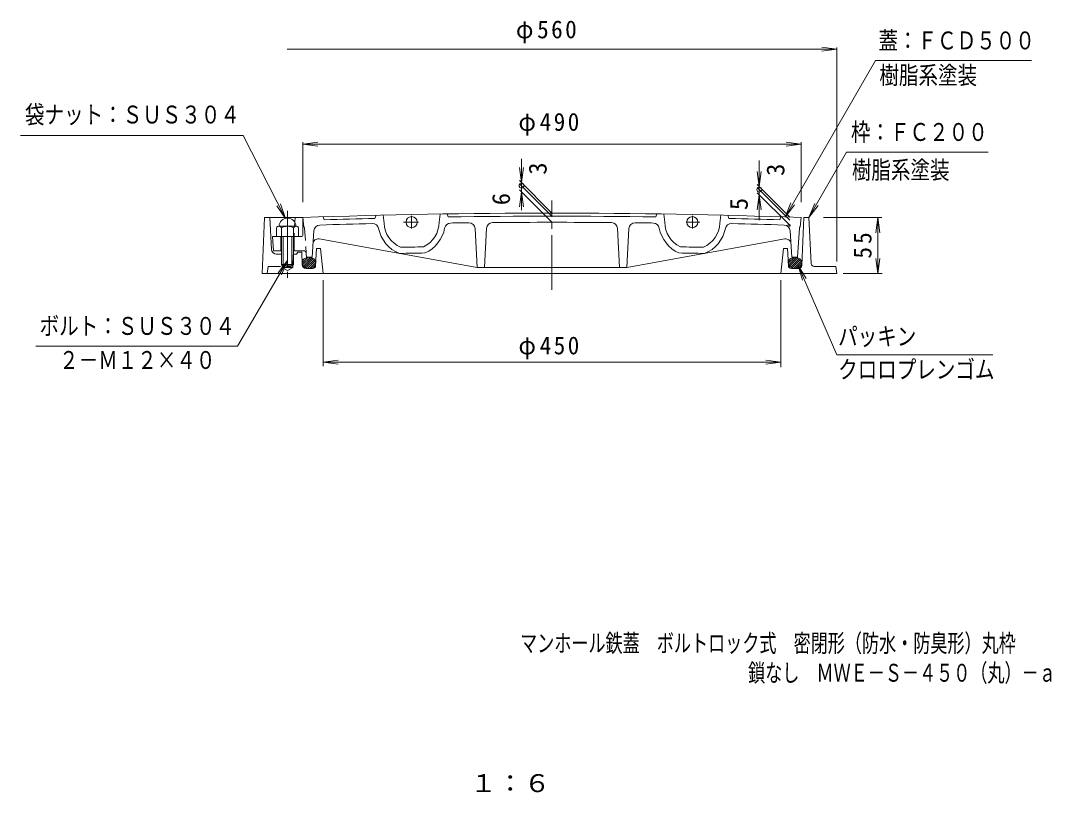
# Model space of a CAD drawing. Units: millimetres, scale not verified. Extents: x -589 to 461, y -801 to 845.
# Drawn here: x -566 to 447, y -801 to -42 of the extents above; entities that cross this region are included whole.
import ezdxf
from ezdxf.enums import TextEntityAlignment as Align

# ---------------------------------------------------------------- set-up
doc = ezdxf.new("R2010")
doc.units = ezdxf.units.MM
doc.header["$LTSCALE"] = 6
doc.header["$PDMODE"] = 32
doc.header["$PDSIZE"] = 4.8
doc.linetypes.add('CHAIN2', pattern=[12, 9, -1, 1, -1])
doc.linetypes.add('DASHED2', pattern=[3, 2, -1])
for name, color, linetype, lineweight in [('1-1_1-1ﾚｲﾔ', 2, 'Continuous', 18), ('1-2_1-2ﾚｲﾔ', 3, 'Continuous', 18), ('1-4_1-4ﾚｲﾔ', 7, 'Continuous', 18), ('1-5_1-5ﾚｲﾔ', 7, 'Continuous', 18)]:
    doc.layers.add(name, color=color, linetype=linetype, lineweight=lineweight)
doc.layers.add('F-4_F-4ﾚｲﾔ', color=2, linetype='Continuous')
doc.layers.add('F-5_F-5ﾚｲﾔ', color=2, linetype='Continuous')
doc.styles.add('ＭＳ ゴシック', font='')
doc.styles.get('ＭＳ ゴシック').set_extended_font_data('MS Gothic')

msp = doc.modelspace()

# ---------------------------------------------------------------- linework, layer by layer
at = {"layer": '1-1_1-1ﾚｲﾔ'}
for p, q in [((-326.01, -235.731), (-328.511, -290.743)), ((-326.01, -235.731), (-321.011, -235.731)), ((-321.011, -235.731), (-319.229, -267.015)), ((-321.011, -235.731), (-288.51, -235.731)), ((202.106, -282.863), (203.99, -235.743)), ((203.99, -235.743), (208.991, -235.743)), ((211.342, -280.899), (208.991, -235.743)), ((-314.237, -271.731), (-309.512, -271.731)), ((-297.512, -271.731), (-294.51, -271.731)), ((-293.51, -269.731), (-294.51, -271.731)), ((-293.51, -269.731), (-289.51, -269.731)), ((-289.131, -281.868), (-289.51, -269.731)), ((-275.864, -282.897), (-275.01, -266.243)), ((-271.009, -266.243), (-275.01, -266.243)), ((-271.009, -266.243), (-268.51, -290.743)), ((183.99, -266.243), (181.49, -290.743)), ((183.99, -266.243), (187.991, -266.243)), ((188.844, -282.897), (187.991, -266.243)), ((-308.611, -282.502), (-308.611, -284.787)), ((-298.412, -282.502), (-298.412, -284.787)), ((-289.216, -280.56), (-283.473, -274.817)), ((-288.771, -282.236), (-281.357, -274.823)), ((-288.441, -277.664), (-286.786, -276.008)), ((-287.916, -283.503), (-279.659, -275.246)), ((-286.776, -284.484), (-278.248, -275.957)), ((-285.38, -285.209), (-277.095, -276.924)), ((-283.701, -285.652), (-276.223, -278.174)), ((-281.627, -285.699), (-275.751, -279.823)), ((-278.484, -284.677), (-276.341, -282.534)), ((188.725, -280.586), (194.468, -274.844)), ((189.17, -282.262), (196.583, -274.849)), ((189.499, -277.691), (191.155, -276.035)), ((190.025, -283.529), (198.282, -275.272)), ((191.165, -284.511), (199.693, -275.983)), ((192.561, -285.236), (200.846, -276.951)), ((194.24, -285.679), (201.718, -278.201)), ((196.314, -285.726), (202.19, -279.849)), ((199.47, -284.691), (201.6, -282.561)), ((-328.511, -290.743), (236.493, -290.743)), ((-303.511, -287.731), (-308.612, -284.787)), ((-298.412, -284.787), (-308.611, -284.787)), ((-303.511, -287.731), (-298.412, -284.787)), ((-285.133, -285.743), (-278.86, -285.743)), ((191.84, -285.743), (199.108, -285.743)), ((235.493, -283.743), (214.338, -283.743)), ((235.493, -283.743), (236.493, -290.743))]:
    msp.add_line(p, q, dxfattribs=at)
at = {"layer": '1-1_1-1ﾚｲﾔ', "linetype": 'DASHED2'}
for p, q in [((-298.361, -280.899), (-296.011, -235.743)), ((-322.512, -283.743), (-323.51, -290.731)), ((-322.512, -283.743), (-301.357, -283.743))]:
    msp.add_line(p, q, dxfattribs=at)
at = {"layer": '1-1_1-1ﾚｲﾔ'}
for centre, radius, start, end in [((-314.237, -266.731), 5, 183.2596, 270), ((-285.133, -281.743), 4, 181.79132, 270), ((-278.86, -282.743), 3, 270, 357.06404), ((191.84, -282.743), 3, 182.93596, 270), ((199.108, -282.743), 3, 270, 357.70979), ((214.338, -280.743), 3, 182.97993, 270)]:
    msp.add_arc(centre, radius, start, end, dxfattribs=at)
at = {"layer": '1-1_1-1ﾚｲﾔ', "linetype": 'DASHED2'}
msp.add_arc((-301.357, -280.743), 3, 270, 357.02007, dxfattribs=at)
at = {"layer": '1-1_1-1ﾚｲﾔ'}
for centre, major_axis, ratio in [((-282.479, -280.243), (-6.751, 0.001), 0.8147), ((195.46, -280.256), (-6.75, 0), 0.8167)]:
    msp.add_ellipse(centre, major_axis=major_axis, ratio=ratio, dxfattribs=at)
at = {"layer": '1-2_1-2ﾚｲﾔ', "linetype": 'CHAIN2'}
for p, q in [((-43.51, -306.876), (-43.51, -218.998)), ((-303.511, -229.009), (-303.511, -297.502)), ((-181.51, -233.861), (-181.51, -246.464)), ((94.49, -233.861), (94.49, -246.464))]:
    msp.add_line(p, q, dxfattribs=at)
at = {"layer": '1-2_1-2ﾚｲﾔ'}
for p, q in [((-146.51, -232.11), (-145.51, -235.095)), ((59.491, -232.11), (58.49, -235.095)), ((-288.51, -253.231), (-288.51, -235.641)), ((-268.51, -234.969), (-267.509, -237.938)), ((-216.509, -233.49), (-217.51, -236.516)), ((-209.51, -233.32), (-208.491, -241.212)), ((122.49, -233.32), (121.472, -241.212)), ((129.49, -233.49), (130.49, -236.516)), ((181.49, -234.969), (180.49, -237.938)), ((190.346, -244.93), (190.184, -242.376)), ((201.49, -235.641), (200.473, -244.901)), ((-314.462, -245.645), (-314.462, -254.231)), ((-295.011, -244.231), (-312.011, -244.231)), ((-309.512, -245.645), (-309.512, -281.731)), ((-297.512, -245.645), (-297.512, -281.731)), ((-292.562, -245.645), (-292.562, -254.231)), ((-279.26, -274.743), (-277.605, -248.696)), ((-117.01, -284.74), (-119.135, -246.495)), ((-110.009, -284.67), (-107.877, -246.263)), ((22.99, -284.67), (20.858, -246.264)), ((29.99, -284.74), (32.116, -246.495)), ((192.24, -274.743), (190.586, -248.696)), ((199.647, -246.143), (197.74, -274.743)), ((-289.51, -254.231), (-318.122, -254.231)), ((-318.122, -254.231), (-317.344, -268.231)), ((-309.512, -254.234), (-316.512, -254.234)), ((-310.011, -254.234), (-310.011, -268.231)), ((-307.761, -254.231), (-307.761, -283.231)), ((-299.261, -254.231), (-299.261, -283.231)), ((-290.512, -254.234), (-297.512, -254.234)), ((-297.011, -254.234), (-297.011, -268.231)), ((-117.009, -284.74), (-272.532, -256.737)), ((29.99, -284.74), (185.513, -256.737)), ((-309.512, -268.231), (-317.344, -268.231)), ((-288, -268.231), (-297.512, -268.231)), ((-285.007, -271.031), (-284.76, -274.743)), ((-307.761, -283.231), (-299.261, -283.231)), ((-299.261, -283.231), (-297.512, -281.731)), ((-279.26, -274.743), (-284.76, -274.743)), ((192.24, -274.743), (197.74, -274.743)), ((22.99, -284.67), (-110.01, -284.67))]:
    msp.add_line(p, q, dxfattribs=at)
at = {"layer": '1-2_1-2ﾚｲﾔ', "linetype": 'DASHED2'}
for p, q in [((-288.509, -235.641), (-287.492, -244.901)), ((-286.666, -246.143), (-285.007, -271.031))]:
    msp.add_line(p, q, dxfattribs=at)
at = {"layer": '1-2_1-2ﾚｲﾔ'}
for points in [[(-153.51, -232.216), (-153.514, -232.25), (-154.51, -240.233)], [(66.49, -232.216), (66.495, -232.25), (67.49, -240.233)], [(-307.761, -283.231), (-309.512, -281.731), (-297.512, -281.731)]]:
    msp.add_lwpolyline(points, dxfattribs=at)
for centre in [(-181.51, -240.213), (94.49, -240.213)]:
    msp.add_circle(centre, 5.5, dxfattribs=at)
for centre, radius, start, end in [((-43.51, -7231.352), 7000, 87.99423, 92.00577), ((-271.617, -249.077), 6, 91.8709, 176.36534), ((-43.51, -7231.352), 6992, 91.44608, 91.87115), ((-43.51, -7231.352), 6996.999, 91.42497, 91.83456), ((-219.808, -247.576), 6, 10.88258, 91.4463), ((-181.51, -240.213), 27, 182.11935, 246.3633), ((-181.51, -240.213), 27, 295.89827, 359.95872), ((-143.115, -247.062), 6, 90.81729, 169.886), ((-43.51, -7231.352), 6996.999, 89.16473, 90.83527), ((-43.51, -7231.352), 6991, 90.66949, 90.81706), ((-125.126, -246.828), 6, 3.18159, 90.6692), ((-101.886, -246.596), 6, 90.47917, 176.82179), ((-43.51, -7231.352), 6991, 89.52115, 90.47885), ((14.867, -246.596), 6, 3.17802, 89.52083), ((38.107, -246.828), 6, 89.3308, 176.81841), ((-43.51, -7231.352), 6991, 89.18294, 89.33051), ((56.096, -247.062), 6, 10.114, 89.18271), ((94.49, -240.213), 27, 180.04128, 244.10173), ((94.49, -240.213), 27, 293.6367, 357.88065), ((132.789, -247.576), 6, 88.5537, 169.11742), ((-43.51, -7231.352), 6996.999, 88.16544, 88.57503), ((-43.51, -7231.352), 6992, 88.12885, 88.55392), ((184.598, -249.077), 6, 3.63466, 88.1291), ((-43.51, -7231.352), 6992, 88.07726, 88.10236), ((-311.986, -247.103), 2.873, 30.49951, 149.50049), ((-303.511, -257.663), 13.433, 63.46959, 116.53041), ((-295.036, -247.103), 2.873, 30.49951, 149.50049), ((-289.51, -253.231), 1, 270, 359.99985), ((-181.51, -240.213), 33, 190.88255, 248.76305), ((-181.51, -240.213), 33, 293.49864, 349.88609), ((94.49, -240.213), 33, 190.11391, 246.50136), ((94.49, -240.213), 33, 291.23695, 349.11745), ((201.144, -246.243), 1.5, 116.56505, 176.18649), ((-273.418, -261.658), 5, 79.793, 176.36456), ((186.399, -261.658), 5, 3.63544, 100.207), ((-288, -271.231), 3, 3.81247, 90), ((-43.51, -7231.352), 6962.001, 91.02748, 91.23418), ((-43.51, -7231.352), 6968, 91.03783, 91.22382), ((-43.51, -7231.352), 6962.001, 88.76582, 88.97252), ((-43.51, -7231.352), 6968, 88.77618, 88.96217), ((-43.51, -7231.352), 6947, 90.54848, 90.6062), ((-43.51, -7231.352), 6947, 89.3938, 89.45152)]:
    msp.add_arc(centre, radius, start, end, dxfattribs=at)
at = {"layer": '1-2_1-2ﾚｲﾔ', "linetype": 'CHAIN2'}
for start, end in [(91.076, 91.19487), (88.80991, 88.92003)]:
    msp.add_arc((-43.51, -7231.352), 6992.5, start, end, dxfattribs=at)
at = {"layer": '1-2_1-2ﾚｲﾔ', "linetype": 'DASHED2'}
msp.add_arc((-288.163, -246.243), 1.5, 3.81351, 63.43495, dxfattribs=at)
at = {"layer": '1-2_1-2ﾚｲﾔ'}
msp.add_ellipse((-303.511, -244.231), major_axis=(8.25, 0), ratio=0.9696, start_param=6.28318531, end_param=9.42477796, dxfattribs=at)
at = {"layer": '1-4_1-4ﾚｲﾔ'}
for p, q in [((-303.742, -70.326), (236.493, -70.326)), ((236.493, -70.326), (221.621, -68.368)), ((236.493, -70.326), (221.621, -72.284)), ((236.493, -68.526), (236.493, -278.743)), ((-288.51, -163.48), (-273.638, -161.522)), ((-288.51, -220.642), (-288.51, -161.68)), ((201.492, -163.48), (186.62, -161.522)), ((201.492, -220.642), (201.492, -161.68)), ((-288.51, -163.48), (201.492, -163.48)), ((-288.51, -163.48), (-273.638, -165.438)), ((201.492, -163.48), (186.62, -165.438)), ((-73.51, -228.442), (-73.51, -178.038)), ((160.241, -238.257), (160.241, -179.711)), ((-73.51, -201.352), (-75.467, -186.48)), ((-73.51, -201.352), (-71.552, -186.48)), ((160.241, -205.256), (158.283, -190.384)), ((160.241, -205.256), (162.199, -190.384)), ((-43.51, -231.352), (-75.467, -199.394)), ((-43.51, -234.352), (-75.467, -202.394)), ((-43.51, -240.352), (-75.467, -208.394)), ((-73.51, -210.352), (-75.467, -225.223)), ((-73.51, -210.352), (-71.552, -225.223)), ((190.241, -235.256), (158.283, -203.298)), ((190.241, -238.257), (158.283, -206.3)), ((190.241, -243.26), (158.283, -211.303)), ((160.241, -213.26), (158.283, -228.132)), ((160.241, -213.26), (162.199, -228.132)), ((280.607, -235.743), (223.327, -235.743)), ((276.859, -235.743), (274.901, -250.615)), ((276.859, -235.743), (278.817, -250.615)), ((276.859, -290.744), (276.859, -235.743)), ((276.859, -290.744), (274.901, -275.872)), ((276.859, -290.744), (278.817, -275.872)), ((281.142, -290.744), (242.599, -290.744)), ((-268.509, -381.768), (-268.509, -297.099)), ((181.491, -382.826), (181.491, -297.099)), ((-268.509, -377.905), (-253.637, -375.947)), ((-268.509, -377.905), (181.491, -377.905)), ((-268.509, -377.905), (-253.637, -379.863)), ((181.491, -377.905), (166.62, -375.947)), ((181.491, -377.905), (166.62, -379.863))]:
    msp.add_line(p, q, dxfattribs=at)
for p in [(-73.51, -204.352), (160.241, -208.257)]:
    msp.add_point(p, dxfattribs=at)
at = {"layer": '1-5_1-5ﾚｲﾔ'}
for p, q in [((185.64, -235.206), (274.408, -81.455)), ((274.408, -81.455), (427.764, -81.455)), ((208.992, -235.743), (246.109, -171.455)), ((246.109, -171.455), (385.183, -171.455)), ((-305.449, -236.456), (-310.499, -222.331)), ((185.64, -235.206), (191.38, -221.348)), ((208.992, -235.743), (214.733, -221.885)), ((-305.449, -236.456), (-313.982, -224.12)), ((185.64, -235.206), (194.772, -223.306)), ((208.992, -235.743), (218.124, -223.843)), ((-303.51, -278.016), (-312.723, -289.854)), ((-303.51, -278.016), (-309.345, -291.835)), ((198.558, -282.732), (202.635, -297.167)), ((236.372, -370.663), (389.916, -370.663))]:
    msp.add_line(p, q, dxfattribs=at)
for points in [[(-305.449, -236.456), (-347.251, -155.03), (-565.877, -155.03)], [(-303.51, -278.016), (-352.751, -361.973), (-550.824, -361.973)], [(236.372, -370.663), (198.558, -282.732), (206.232, -295.62)]]:
    msp.add_lwpolyline(points, dxfattribs=at)

# ---------------------------------------------------------------- texts
at = {"layer": '1-4_1-4ﾚｲﾔ', "color": 2, "style": 'ＭＳ ゴシック'}
for s, p in [('3', (-43.51, -193.533)), ('3', (190.241, -194.694)), ('6', (-79.51, -223.547)), ('5', (154.241, -228.368))]:
    msp.add_text(s, height=17.6, rotation=90, dxfattribs=at).set_placement(p, align=Align.BOTTOM_LEFT)
at = {"layer": '1-4_1-4ﾚｲﾔ', "color": 2, "char_height": 17.6, "attachment_point": 7, "style": 'ＭＳ ゴシック'}
for s, insert in [('\\T1.21;\\W0.95;φ560', (-79.009, -64.326)), ('\\T1.21;\\W0.95;φ490', (-76.509, -155.193)), ('\\T1.21;\\W0.95;φ450', (-76.509, -374.905))]:
    msp.add_mtext(s, dxfattribs=dict(at, insert=insert))
at = {"layer": '1-4_1-4ﾚｲﾔ', "color": 2, "insert": (270.859, -275.993), "char_height": 17.6, "attachment_point": 7, "rotation": 90, "style": 'ＭＳ ゴシック'}
msp.add_mtext('\\T1.27;\\W0.95;55', dxfattribs=at)
at = {"layer": '1-5_1-5ﾚｲﾔ', "color": 6, "style": 'ＭＳ ゴシック', "width": 0.8}
for s, p in [('蓋：ＦＣＤ５００', (277.488, -75.701)), ('樹脂系塗装', (278.361, -109.883)), ('袋ナット：ＳＵＳ３０４', (-561.564, -148.529)), ('枠：ＦＣ２００', (250.412, -165.664)), ('樹脂系塗装', (251.285, -202.936)), ('ボルト：ＳＵＳ３０４', (-547.188, -356.273)), ('パッキン', (237.799, -366.583)), ('２－Ｍ１２×４０', (-527.987, -389.738)), ('クロロプレンゴム', (237.799, -399.052))]:
    msp.add_text(s, height=17.6, dxfattribs=at).set_placement(p, align=Align.BOTTOM_LEFT)
at = {"layer": 'F-4_F-4ﾚｲﾔ', "style": 'ＭＳ ゴシック'}
for s, width, p in [('鎖なし\u3000ＭＷＥ－Ｓ－４５０（丸）－ａ', 0.7, (149.292, -697.115)), ('１：６', 1.1, (-124.2, -805.571))]:
    msp.add_text(s, height=17.6, dxfattribs=dict(at, width=width)).set_placement(p, align=Align.BOTTOM_LEFT)
at = {"layer": 'F-5_F-5ﾚｲﾔ', "style": 'ＭＳ ゴシック', "width": 0.7}
msp.add_text('マンホール鉄蓋\u3000ボルトロック式\u3000密閉形（防水・防臭形）丸枠', height=17.6, dxfattribs=at).set_placement((-74.879, -667.979), align=Align.BOTTOM_LEFT)

doc.saveas('drawing.dxf')
